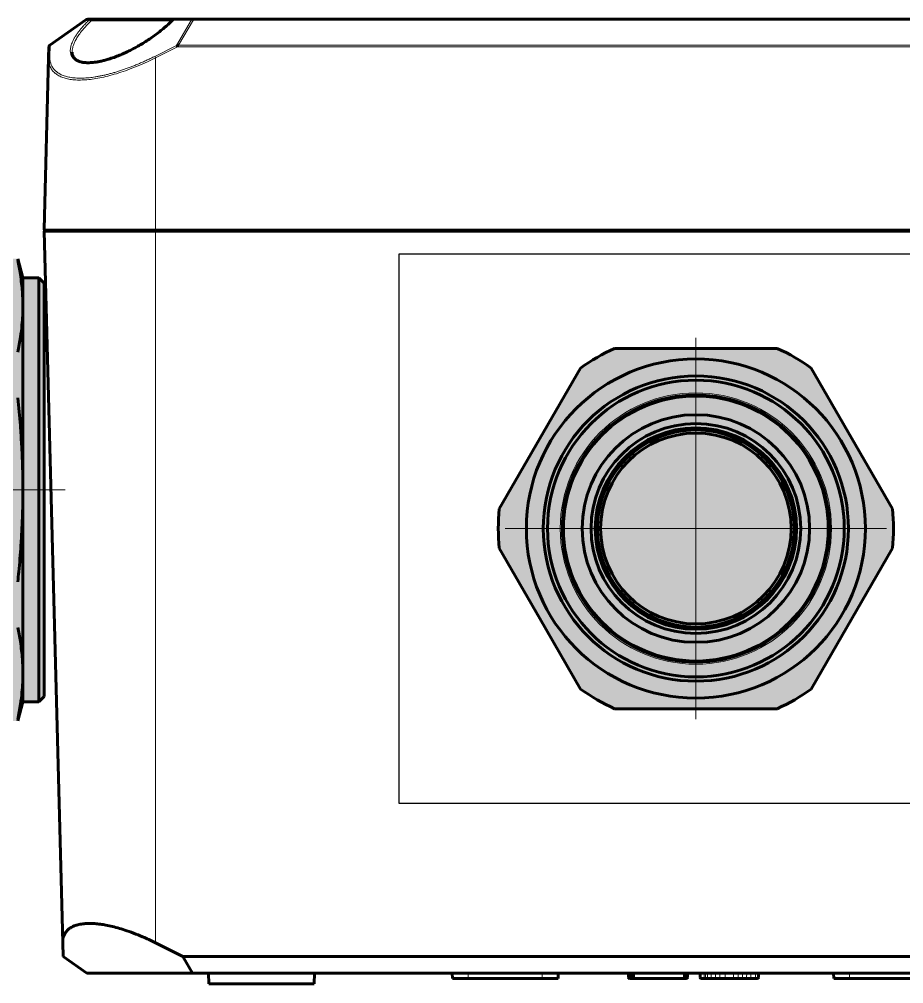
# Model space of a CAD drawing. Header units: millimetres. Extents: x -102 to 318, y -87 to 210.
# Drawn here: x 28.53 to 49.4, y 135.51 to 158.26 of the extents above; entities that cross this region are included whole.
import ezdxf

# ---------------------------------------------------------------- set-up
doc = ezdxf.new("R2010")
doc.units = ezdxf.units.MM
for name, pattern in [('K5LT_AXLED', [26.227272, 21.727272, -1.5, 1.5, -1.5]), ('K5LT_BASIC', [0]), ('K5LT_THIN', [0])]:
    doc.linetypes.add(name, pattern=pattern)
doc.layers.add('Системный слой', color=7, linetype='Continuous')

# ---------------------------------------------------------------- blocks, each defined once
blk = doc.blocks.new('U399')
at = {"color": 30, "linetype": 'K5LT_AXLED', "lineweight": 18, "true_color": 0xff8000}
for q in [(839.497, -915.906), (821.497, -933.906), (857.497, -933.906), (839.497, -951.906)]:
    blk.add_line((839.497, -933.906), q, dxfattribs=at)
blk = doc.blocks.new('VZ-B25_exe')
at = {"true_color": 0xffffff}
blk.add_hatch(color=7, dxfattribs=at).paths.add_polyline_path([(18.557, -1.858), (18.557, 1.858), (10.888, 15.142), (7.67, 17), (-7.67, 17), (-10.888, 15.142), (-18.557, 1.858), (-18.557, -1.858), (-10.888, -15.142), (-7.67, -17), (7.67, -17), (10.888, -15.142)])
at = {"color": 150, "linetype": 'K5LT_BASIC', "lineweight": 60, "true_color": 0x0080ff}
for p, q in [((-7.67, 17), (7.67, 17)), ((-18.557, 1.858), (-10.888, 15.142)), ((10.888, 15.142), (18.557, 1.858)), ((-14.722, -8.5), (-18.557, -1.858)), ((18.557, -1.858), (10.888, -15.142)), ((-10.888, -15.142), (-14.722, -8.5)), ((7.67, -17), (-7.67, -17))]:
    blk.add_line(p, q, dxfattribs=at)
for radius in [16, 14.4, 14, 12.6, 12.5, 10.737, 9.9, 9.5, 9.3, 9]:
    blk.add_circle((0, 0), radius, dxfattribs=at)
at = {"color": 7, "linetype": 'K5LT_THIN', "lineweight": 18}
blk.add_circle((0, 0), 12.8, dxfattribs=at)
at = {"color": 150, "linetype": 'K5LT_BASIC', "lineweight": 60, "true_color": 0x0080ff}
for start, end in [(114.28261, 125.71739), (54.28261, 65.71739), (174.28261, 185.71739), (354.28261, 5.71739), (234.28261, 245.71739), (294.28261, 305.71739)]:
    blk.add_arc((0, 0), 18.65, start, end, dxfattribs=at)
blk.add_blockref('U399', (-839.497, 933.906))
blk = doc.blocks.new('VA.121209_downside')
blk.add_lwpolyline([(0, 0), (0, 51.885), (56, 51.885), (56, 0), (0, 0)])
at = {"layer": 'Системный слой', "color": 150, "linetype": 'K5LT_BASIC', "lineweight": 60, "true_color": 0x0080ff}
for p, q in [((-32.974, 71.568), (-29.586, 73.94)), ((-29.395, 74), (-29.374, 74)), ((-29.122, 74), (-29.374, 74)), ((-19.901, 74), (-29.122, 74)), ((-19.477, 74), (-21.23, 74)), ((-19.427, 74), (-19.477, 74)), ((-19.427, 74), (-19.477, 74)), ((-19.477, 74), (-19.427, 74)), ((75.427, 74), (-19.427, 74)), ((-33.095, 70.356), (-33.068, 71.392)), ((-33.095, 70.356), (-33.518, 54.205)), ((-33.524, 54), (-31.765, -13.145)), ((-23, 54), (-33.524, 54)), ((79, 54), (-23, 54)), ((-31.732, -14.437), (-31.765, -13.145)), ((-23, -13.145), (-20.424, -14.437)), ((-31.732, -14.437), (-29.5, -16)), ((-20.424, -14.437), (-19.5, -16)), ((-20.424, -14.437), (76.424, -14.437)), ((-19.5, -16), (-29.5, -16)), ((75.5, -16), (-19.5, -16)), ((-18, -16), (-17.974, -17)), ((-8, -16), (-8.026, -17)), ((5, -16), (5.013, -16.5)), ((15, -16), (14.987, -16.5)), ((21.638, -16), (21.648, -16.403)), ((21.716, -16), (21.727, -16.403)), ((22.075, -16), (22.075, -16.403)), ((22.11, -16), (22.11, -16.403)), ((27.094, -16), (27.087, -16.403)), ((27.205, -16), (27.194, -16.403)), ((28.396, -16), (28.406, -16.403)), ((33.908, -16), (33.898, -16.403)), ((41, -16), (41.013, -16.5)), ((-8.026, -17), (-17.974, -17)), ((6.5, -16.5), (5.013, -16.5)), ((13.5, -16.5), (6.5, -16.5)), ((14.987, -16.5), (13.5, -16.5)), ((21.776, -16.5), (21.748, -16.5)), ((21.841, -16.5), (21.776, -16.5)), ((21.841, -16.5), (21.827, -16.5)), ((21.898, -16.5), (21.841, -16.5)), ((21.965, -16.5), (21.898, -16.5)), ((22.079, -16.5), (21.965, -16.5)), ((22.112, -16.5), (22.079, -16.5)), ((26.819, -16.5), (22.112, -16.5)), ((26.868, -16.5), (26.819, -16.5)), ((26.919, -16.5), (26.868, -16.5)), ((26.969, -16.5), (26.919, -16.5)), ((27.02, -16.5), (26.969, -16.5)), ((27.077, -16.5), (27.02, -16.5)), ((27.094, -16.5), (27.077, -16.5)), ((28.597, -16.5), (28.506, -16.5)), ((28.855, -16.5), (28.597, -16.5)), ((28.99, -16.5), (28.855, -16.5)), ((29.156, -16.5), (28.99, -16.5)), ((29.505, -16.5), (29.156, -16.5)), ((29.884, -16.5), (29.505, -16.5)), ((30.29, -16.5), (29.884, -16.5)), ((30.758, -16.5), (30.29, -16.5)), ((31.546, -16.5), (30.758, -16.5)), ((31.974, -16.5), (31.546, -16.5)), ((32.37, -16.5), (31.974, -16.5)), ((32.743, -16.5), (32.37, -16.5)), ((33.111, -16.5), (32.743, -16.5)), ((33.537, -16.5), (33.111, -16.5)), ((33.75, -16.5), (33.537, -16.5)), ((33.785, -16.5), (33.75, -16.5)), ((33.798, -16.5), (33.785, -16.5)), ((42.5, -16.5), (41.013, -16.5)), ((49.5, -16.5), (42.5, -16.5))]:
    blk.add_line(p, q, dxfattribs=at)
at = {"layer": 'Системный слой', "color": 7, "linetype": 'K5LT_THIN', "lineweight": 18}
for p, q in [((-32.958, 71.525), (-29.509, 73.94)), ((-29.262, 73.94), (-29.509, 73.94)), ((-21.464, 73.86), (-29.07, 73.86)), ((-19.612, 73.94), (-21.359, 73.94)), ((-21.04, 71.525), (-19.612, 73.94)), ((-20.831, 71.568), (-19.427, 73.94)), ((-19.427, 74), (-19.427, 73.94)), ((75.427, 73.94), (-19.427, 73.94)), ((-32.984, 70.504), (-32.958, 71.525)), ((-21.04, 71.525), (-23.076, 70.504)), ((-20.936, 71.392), (-23, 70.356)), ((76.936, 71.392), (-20.936, 71.392)), ((76.831, 71.568), (-20.831, 71.568)), ((-30.878, 70.887), (-30.878, 70.887)), ((-23, 70.356), (-23, 54.205)), ((-23, 54.205), (-33.518, 54.205)), ((-23, 54.205), (-23, 54)), ((79, 54.205), (-23, 54.205)), ((-23, 54), (-23, -13.145)), ((6.5, -16), (6.5, -16.5)), ((13.5, -16), (13.5, -16.5)), ((21.667, -16), (21.678, -16.403)), ((21.74, -16), (21.75, -16.403)), ((21.819, -16), (21.826, -16.403)), ((21.923, -16), (21.927, -16.403)), ((26.819, -16), (26.819, -16.403)), ((26.888, -16), (26.887, -16.403)), ((26.959, -16), (26.955, -16.403)), ((27.025, -16), (27.019, -16.403)), ((27.178, -16), (27.168, -16.403)), ((28.492, -16), (28.502, -16.403)), ((28.768, -16), (28.776, -16.403)), ((28.911, -16), (28.918, -16.403)), ((29.085, -16), (29.092, -16.403)), ((29.45, -16), (29.455, -16.403)), ((29.848, -16), (29.851, -16.403)), ((30.273, -16), (30.274, -16.403)), ((30.758, -16), (30.758, -16.403)), ((31.546, -16), (31.546, -16.403)), ((31.992, -16), (31.99, -16.403)), ((32.407, -16), (32.403, -16.403)), ((32.797, -16), (32.792, -16.403)), ((33.18, -16), (33.173, -16.403)), ((33.628, -16), (33.62, -16.403)), ((33.857, -16), (33.847, -16.403)), ((33.895, -16), (33.885, -16.403)), ((42.5, -16), (42.5, -16.5)), ((21.678, -16.403), (21.648, -16.403)), ((21.727, -16.403), (21.678, -16.403)), ((21.75, -16.403), (21.727, -16.403)), ((21.826, -16.403), (21.75, -16.403)), ((21.927, -16.403), (21.826, -16.403)), ((22.075, -16.403), (21.927, -16.403)), ((22.11, -16.403), (22.075, -16.403)), ((26.819, -16.403), (22.11, -16.403)), ((26.887, -16.403), (26.819, -16.403)), ((26.819, -16.403), (26.819, -16.5)), ((26.955, -16.403), (26.887, -16.403)), ((27.019, -16.403), (26.955, -16.403)), ((27.087, -16.403), (27.019, -16.403)), ((27.168, -16.403), (27.087, -16.403)), ((27.194, -16.403), (27.168, -16.403)), ((28.502, -16.403), (28.406, -16.403)), ((28.776, -16.403), (28.502, -16.403)), ((28.918, -16.403), (28.776, -16.403)), ((29.092, -16.403), (28.918, -16.403)), ((29.455, -16.403), (29.092, -16.403)), ((29.851, -16.403), (29.455, -16.403)), ((30.274, -16.403), (29.851, -16.403)), ((30.758, -16.403), (30.274, -16.403)), ((30.758, -16.403), (30.758, -16.5)), ((31.546, -16.403), (30.758, -16.403)), ((31.546, -16.403), (31.546, -16.5)), ((31.99, -16.403), (31.546, -16.403)), ((32.403, -16.403), (31.99, -16.403)), ((32.792, -16.403), (32.403, -16.403)), ((33.173, -16.403), (32.792, -16.403)), ((33.62, -16.403), (33.173, -16.403)), ((33.847, -16.403), (33.62, -16.403)), ((33.885, -16.403), (33.847, -16.403)), ((33.898, -16.403), (33.885, -16.403))]:
    blk.add_line(p, q, dxfattribs=at)
at = {"layer": 'Системный слой', "color": 150, "linetype": 'K5LT_BASIC', "lineweight": 60, "true_color": 0x0080ff}
for centre, radius, start, end in [((-29.395, 73.667), 0.333, 90, 125), ((-32.846, 71.386), 0.222, 140.35365, 178.5), ((-32.846, 71.386), 0.222, 125, 140.35365), ((-33.318, 54.2), 0.2, 178.5, 270), ((21.748, -16.4), 0.1, 181.5, 270), ((27.094, -16.4), 0.1, 270, 358.5), ((28.506, -16.4), 0.1, 181.5, 270), ((33.798, -16.4), 0.1, 270, 358.5)]:
    blk.add_arc(centre, radius, start, end, dxfattribs=at)
at = {"layer": 'Системный слой', "color": 7, "linetype": 'K5LT_THIN', "lineweight": 18}
for centre, major_axis, ratio, start_param, end_param in [((-29.374, 73.667), (0, 0.333), 0.707107, 0, 0.610865), ((-19.477, 73.667), (0, 0.333), 0.707107, 0, 0.610865), ((-23, 70.351), (-0.084, 0.167), 0.01174, 4.735789, 5.865542), ((21.776, -16.4), (0, -0.1), 0.98332, 4.738569, 6.283185), ((21.841, -16.4), (0, -0.1), 0.911329, 4.738569, 6.283185), ((21.898, -16.4), (0, -0.1), 0.721418, 4.738569, 6.283185), ((21.965, -16.4), (0, -0.1), 0.38148, 4.738569, 6.283185), ((26.868, -16.4), (0, 0.1), 0.186965, 3.141593, 4.686209), ((26.919, -16.4), (0, 0.1), 0.360165, 3.141593, 4.686209), ((26.969, -16.4), (0, 0.1), 0.506547, 3.141593, 4.686209), ((27.077, -16.4), (0, 0.1), 0.916645, 3.141593, 4.686209), ((28.597, -16.4), (0, -0.1), 0.946098, 4.738569, 6.283185), ((28.855, -16.4), (0, -0.1), 0.787932, 4.738569, 6.283185), ((28.99, -16.4), (0, -0.1), 0.71708, 4.738569, 6.283185), ((29.156, -16.4), (0, -0.1), 0.64521, 4.738569, 6.283185), ((29.505, -16.4), (0, -0.1), 0.496568, 4.738569, 6.283185), ((29.884, -16.4), (0, -0.1), 0.328445, 4.738569, 6.283185), ((30.29, -16.4), (0, -0.1), 0.157769, 4.738569, 6.283185), ((31.974, -16.4), (0, 0.1), 0.1656, 3.141593, 4.686209), ((32.37, -16.4), (0, 0.1), 0.333744, 3.141593, 4.686209), ((32.743, -16.4), (0, 0.1), 0.489603, 3.141593, 4.686209), ((33.111, -16.4), (0, 0.1), 0.621922, 3.141593, 4.686209), ((33.537, -16.4), (0, 0.1), 0.825717, 3.141593, 4.686209), ((33.75, -16.4), (0, 0.1), 0.97013, 3.141593, 4.686209), ((33.785, -16.4), (0, 0.1), 0.992912, 3.141593, 4.686209)]:
    blk.add_ellipse(centre, major_axis=major_axis, ratio=ratio, start_param=start_param, end_param=end_param, dxfattribs=at)
for points, knots in [([(-29.262, 73.94), (-29.313, 73.891), (-29.365, 73.842), (-29.485, 73.723), (-29.554, 73.652), (-29.695, 73.504), (-29.767, 73.427), (-29.906, 73.272), (-29.973, 73.194), (-30.101, 73.04), (-30.162, 72.963), (-30.28, 72.81), (-30.336, 72.734), (-30.442, 72.583), (-30.493, 72.508), (-30.587, 72.358), (-30.632, 72.284), (-30.714, 72.137), (-30.753, 72.065), (-30.822, 71.921), (-30.854, 71.85), (-30.91, 71.709), (-30.935, 71.64), (-30.978, 71.504), (-30.996, 71.436), (-31.024, 71.305), (-31.034, 71.24), (-31.046, 71.113), (-31.049, 71.052), (-31.045, 70.931), (-31.04, 70.872), (-31.02, 70.759), (-31.005, 70.704), (-30.968, 70.598), (-30.945, 70.547), (-30.889, 70.449), (-30.857, 70.403), (-30.782, 70.315), (-30.741, 70.274), (-30.647, 70.196), (-30.596, 70.16), (-30.484, 70.095), (-30.422, 70.064), (-30.291, 70.011), (-30.22, 69.988), (-30.072, 69.948), (-29.994, 69.931), (-29.898, 69.916), (-29.884, 69.914), (-29.81, 69.904), (-29.748, 69.897), (-29.62, 69.887), (-29.554, 69.884), (-29.389, 69.881), (-29.289, 69.882), (-29.081, 69.893), (-28.973, 69.902), (-28.798, 69.922), (-28.731, 69.931), (-28.559, 69.956), (-28.452, 69.975), (-28.226, 70.019), (-28.106, 70.046), (-27.864, 70.105), (-27.741, 70.137), (-27.509, 70.204), (-27.399, 70.238), (-27.164, 70.314), (-27.038, 70.357), (-26.805, 70.441), (-26.697, 70.482), (-26.463, 70.574), (-26.337, 70.625), (-26.086, 70.733), (-25.96, 70.789), (-25.711, 70.903), (-25.587, 70.963), (-25.341, 71.084), (-25.219, 71.147), (-24.977, 71.274), (-24.857, 71.339), (-24.62, 71.472), (-24.502, 71.539), (-24.27, 71.677), (-24.156, 71.746), (-23.93, 71.887), (-23.818, 71.959), (-23.598, 72.103), (-23.49, 72.176), (-23.278, 72.323), (-23.173, 72.398), (-22.967, 72.547), (-22.866, 72.623), (-22.669, 72.775), (-22.572, 72.851), (-22.382, 73.004), (-22.289, 73.081), (-22.107, 73.235), (-22.018, 73.313), (-21.845, 73.468), (-21.761, 73.546), (-21.597, 73.701), (-21.517, 73.779), (-21.413, 73.884), (-21.386, 73.912), (-21.359, 73.94)], [1.777065, 1.777065, 1.777065, 1.777065, 2.44649, 2.44649, 3.406261, 3.406261, 4.469274, 4.469274, 5.532842, 5.532842, 6.597057, 6.597057, 7.661965, 7.661965, 8.727658, 8.727658, 9.794222, 9.794222, 10.861761, 10.861761, 11.930377, 11.930377, 13.000187, 13.000187, 14.071313, 14.071313, 15.143908, 15.143908, 16.218083, 16.218083, 17.293982, 17.293982, 18.371731, 18.371731, 19.451422, 19.451422, 20.533136, 20.533136, 21.616881, 21.616881, 22.702612, 22.702612, 23.790182, 23.790182, 24.879407, 24.879407, 25.945799, 25.945799, 26.124978, 26.124978, 26.891329, 26.891329, 27.658611, 27.658611, 28.750438, 28.750438, 29.841805, 29.841805, 30.492565, 30.492565, 31.496829, 31.496829, 32.585359, 32.585359, 33.672016, 33.672016, 34.626562, 34.626562, 35.709652, 35.709652, 36.632548, 36.632548, 37.711892, 37.711892, 38.789304, 38.789304, 39.864888, 39.864888, 40.938776, 40.938776, 42.011084, 42.011084, 43.08198, 43.08198, 44.151575, 44.151575, 45.219991, 45.219991, 46.287347, 46.287347, 47.353751, 47.353751, 48.419299, 48.419299, 49.484075, 49.484075, 50.548145, 50.548145, 51.611634, 51.611634, 52.674513, 52.674513, 53.736931, 53.736931, 54.115804, 54.115804, 54.115804, 54.115804]), ([(-29.07, 73.86), (-29.282, 73.659), (-29.647, 73.283), (-30.067, 72.774), (-30.367, 72.345), (-30.579, 71.978), (-30.729, 71.648), (-30.824, 71.358), (-30.872, 71.106), (-30.88, 70.956), (-30.878, 70.887)], [0, 0, 0, 0, 2.087885, 3.869295, 5.306981, 6.649466, 7.880042, 9.035955, 10.066085, 11, 11, 11, 11]), ([(-29.586, 73.94), (-29.585, 73.941), (-29.582, 73.942), (-29.574, 73.943), (-29.563, 73.943), (-29.55, 73.943), (-29.533, 73.942), (-29.519, 73.941), (-29.509, 73.94)], [0, 0, 0, 0, 1.609281, 3.109673, 4.443596, 5.63034, 6.778792, 9, 9, 9, 9]), ([(-19.612, 73.94), (-19.604, 73.941), (-19.587, 73.942), (-19.558, 73.943), (-19.528, 73.943), (-19.5, 73.943), (-19.474, 73.942), (-19.45, 73.941), (-19.435, 73.94), (-19.427, 73.94)], [0, 0, 0, 0, 1.788089, 3.455191, 4.937329, 6.255932, 7.531989, 8.787155, 10, 10, 10, 10]), ([(-33.095, 70.356), (-33.1, 70.174), (-33.071, 69.844), (-32.923, 69.43), (-32.7, 69.099), (-32.416, 68.834), (-32.066, 68.62), (-31.657, 68.457), (-31.191, 68.343), (-30.673, 68.278), (-30.102, 68.261), (-29.48, 68.292), (-28.806, 68.372), (-28.08, 68.503), (-27.302, 68.688), (-26.481, 68.926), (-25.589, 69.229), (-24.681, 69.584), (-23.801, 69.968), (-23.255, 70.229), (-23, 70.356)], [0, 0, 0, 0, 1.559858, 2.943206, 4.119435, 5.283784, 6.397002, 7.483158, 8.548085, 9.599525, 10.645123, 11.698365, 12.765535, 13.860059, 14.982024, 16.15217, 17.337109, 18.701943, 19.916622, 21, 21, 21, 21]), ([(-33.095, 70.356), (-33.095, 70.373), (-33.089, 70.405), (-33.065, 70.447), (-33.031, 70.481), (-33.002, 70.498), (-32.984, 70.504)], [0, 0, 0, 0, 1.891668, 3.594315, 5.10794, 7, 7, 7, 7]), ([(-32.984, 70.504), (-32.984, 70.455), (-32.985, 70.405), (-32.98, 70.298), (-32.975, 70.241), (-32.962, 70.13), (-32.952, 70.075), (-32.93, 69.968), (-32.916, 69.915), (-32.884, 69.812), (-32.866, 69.761), (-32.825, 69.662), (-32.802, 69.614), (-32.752, 69.52), (-32.725, 69.473), (-32.665, 69.384), (-32.632, 69.34), (-32.563, 69.256), (-32.526, 69.215), (-32.447, 69.136), (-32.405, 69.098), (-32.316, 69.025), (-32.269, 68.99), (-32.171, 68.922), (-32.119, 68.89), (-32.011, 68.829), (-31.955, 68.799), (-31.837, 68.744), (-31.776, 68.719), (-31.648, 68.67), (-31.582, 68.648), (-31.449, 68.607), (-31.381, 68.589), (-31.239, 68.555), (-31.164, 68.539), (-31.01, 68.511), (-30.93, 68.499), (-30.802, 68.482), (-30.754, 68.477), (-30.621, 68.464), (-30.535, 68.458), (-30.359, 68.448), (-30.269, 68.446), (-30.125, 68.444), (-30.072, 68.444), (-29.925, 68.446), (-29.829, 68.449), (-29.633, 68.459), (-29.534, 68.466), (-29.332, 68.483), (-29.229, 68.493), (-29.08, 68.511), (-29.034, 68.517), (-28.897, 68.534), (-28.805, 68.548), (-28.603, 68.579), (-28.494, 68.598), (-28.274, 68.639), (-28.163, 68.661), (-27.938, 68.708), (-27.825, 68.734), (-27.597, 68.788), (-27.482, 68.816), (-27.25, 68.877), (-27.133, 68.909), (-26.899, 68.975), (-26.781, 69.01), (-26.545, 69.083), (-26.426, 69.12), (-26.188, 69.198), (-26.068, 69.239), (-25.828, 69.323), (-25.708, 69.366), (-25.468, 69.455), (-25.347, 69.5), (-25.107, 69.594), (-24.986, 69.642), (-24.745, 69.74), (-24.625, 69.791), (-24.384, 69.893), (-24.264, 69.946), (-24.024, 70.053), (-23.904, 70.107), (-23.665, 70.218), (-23.546, 70.274), (-23.31, 70.388), (-23.193, 70.447), (-23.076, 70.504)], [0.701792, 0.701792, 0.701792, 0.701792, 1.622058, 1.622058, 2.703489, 2.703489, 3.784997, 3.784997, 4.86644, 4.86644, 5.947935, 5.947935, 7.029441, 7.029441, 8.110956, 8.110956, 9.192476, 9.192476, 10.274002, 10.274002, 11.355533, 11.355533, 12.437081, 12.437081, 13.518594, 13.518594, 14.60012, 14.60012, 15.681656, 15.681656, 16.763212, 16.763212, 17.793085, 17.793085, 18.874625, 18.874625, 19.956112, 19.956112, 20.578286, 20.578286, 21.659841, 21.659841, 22.741318, 22.741318, 23.351325, 23.351325, 24.432879, 24.432879, 25.514376, 25.514376, 26.595943, 26.595943, 27.065781, 27.065781, 28.005146, 28.005146, 29.086668, 29.086668, 30.168186, 30.168186, 31.249717, 31.249717, 32.331252, 32.331252, 33.412799, 33.412799, 34.49432, 34.49432, 35.575847, 35.575847, 36.657378, 36.657378, 37.738903, 37.738903, 38.820419, 38.820419, 39.901927, 39.901927, 40.983423, 40.983423, 42.064905, 42.064905, 43.146392, 43.146392, 44.22784, 44.22784, 45.29821, 45.29821, 45.29821, 45.29821])]:
    blk.add_open_spline(points, degree=3, knots=knots, dxfattribs=at)
at = {"layer": 'Системный слой', "color": 150, "linetype": 'K5LT_BASIC', "lineweight": 60, "true_color": 0x0080ff}
for points, knots in [([(-21.35, 73.978), (-21.353, 73.975), (-21.355, 73.972), (-21.365, 73.963), (-21.371, 73.956), (-21.391, 73.936), (-21.403, 73.923), (-21.441, 73.884), (-21.466, 73.858), (-21.544, 73.78), (-21.596, 73.728), (-21.757, 73.573), (-21.868, 73.47), (-22.111, 73.253), (-22.243, 73.139), (-22.539, 72.894), (-22.704, 72.763), (-23.022, 72.523), (-23.173, 72.413), (-23.488, 72.192), (-23.651, 72.081), (-23.988, 71.863), (-24.161, 71.755), (-24.481, 71.564), (-24.627, 71.48), (-24.978, 71.284), (-25.185, 71.174), (-25.554, 70.99), (-25.713, 70.913), (-26.011, 70.777), (-26.148, 70.717), (-26.455, 70.588), (-26.625, 70.52), (-26.966, 70.393), (-27.137, 70.334), (-27.427, 70.241), (-27.546, 70.205), (-27.782, 70.139), (-27.897, 70.109), (-28.125, 70.055), (-28.237, 70.031), (-28.45, 69.99), (-28.552, 69.972), (-28.73, 69.946), (-28.808, 69.937), (-28.969, 69.92), (-29.052, 69.913), (-29.219, 69.904), (-29.302, 69.902), (-29.454, 69.903), (-29.524, 69.905), (-29.648, 69.913), (-29.703, 69.918), (-29.823, 69.933), (-29.886, 69.943), (-29.992, 69.965), (-30.037, 69.975), (-30.126, 70), (-30.17, 70.014), (-30.251, 70.043), (-30.287, 70.058), (-30.355, 70.089), (-30.386, 70.105), (-30.446, 70.138), (-30.474, 70.156), (-30.528, 70.193), (-30.554, 70.213), (-30.6, 70.252), (-30.621, 70.271), (-30.659, 70.31), (-30.676, 70.329), (-30.708, 70.368), (-30.723, 70.389), (-30.751, 70.431), (-30.764, 70.453), (-30.787, 70.496), (-30.797, 70.518), (-30.817, 70.563), (-30.825, 70.587), (-30.841, 70.634), (-30.847, 70.658), (-30.859, 70.708), (-30.863, 70.734), (-30.871, 70.786), (-30.874, 70.813), (-30.877, 70.856), (-30.878, 70.871), (-30.878, 70.887)], [0.106678, 0.106678, 0.106678, 0.106678, 1.066785, 1.066785, 3.390387, 3.390387, 7.740881, 7.740881, 16.441868, 16.441868, 33.843843, 33.843843, 68.541113, 68.541113, 106.863986, 106.863986, 151.522239, 151.522239, 189.801461, 189.801461, 229.324753, 229.324753, 269.210832, 269.210832, 301.795248, 301.795248, 346.702652, 346.702652, 380.627129, 380.627129, 409.464351, 409.464351, 444.979298, 444.979298, 480.956194, 480.956194, 506.515877, 506.515877, 531.762995, 531.762995, 556.793459, 556.793459, 580.467867, 580.467867, 599.170113, 599.170113, 620.185437, 620.185437, 642.440965, 642.440965, 662.176727, 662.176727, 679.054878, 679.054878, 699.770488, 699.770488, 715.706985, 715.706985, 733.062777, 733.062777, 748.694748, 748.694748, 763.609316, 763.609316, 778.584885, 778.584885, 794.006367, 794.006367, 807.96842, 807.96842, 821.120674, 821.120674, 834.347259, 834.347259, 847.851456, 847.851456, 860.764952, 860.764952, 873.982569, 873.982569, 886.959989, 886.959989, 900.237036, 900.237036, 913.585278, 913.585278, 921, 921, 921, 921]), ([(-29.152, 73.984), (-29.141, 73.977), (-29.124, 73.962), (-29.103, 73.935), (-29.084, 73.903), (-29.074, 73.877), (-29.07, 73.86)], [0, 0, 0, 0, 2.065883, 3.368238, 4.745176, 7, 7, 7, 7]), ([(-20.936, 71.392), (-20.937, 71.419), (-20.94, 71.468), (-20.94, 71.511), (-20.94, 71.527)], [0, 0, 0, 0, 2.831161, 5, 5, 5, 5]), ([(-23, -13.145), (-23.343, -12.974), (-23.963, -12.681), (-24.876, -12.299), (-25.667, -12.009), (-26.403, -11.776), (-27.066, -11.599), (-27.67, -11.47), (-28.229, -11.38), (-28.765, -11.324), (-29.28, -11.307), (-29.787, -11.333), (-30.218, -11.401), (-30.639, -11.521), (-30.989, -11.683), (-31.251, -11.877), (-31.508, -12.146), (-31.698, -12.495), (-31.765, -12.883), (-31.767, -13.092), (-31.765, -13.145)], [0, 0, 0, 0, 1.679131, 2.990067, 4.357012, 5.460351, 6.553405, 7.631529, 8.540437, 9.521815, 10.620613, 11.608937, 12.815369, 13.7414, 15.082081, 16.212667, 16.924675, 18.928915, 20.47892, 21, 21, 21, 21]), ([(21.727, -16.403), (21.727, -16.415), (21.732, -16.436), (21.747, -16.461), (21.764, -16.479), (21.791, -16.495), (21.813, -16.5), (21.827, -16.5)], [0, 0, 0, 0, 1.948484, 3.247571, 4.546588, 5.8454, 8, 8, 8, 8]), ([(22.075, -16.403), (22.075, -16.415), (22.075, -16.438), (22.076, -16.466), (22.077, -16.485), (22.078, -16.497), (22.079, -16.5), (22.079, -16.5)], [0, 0, 0, 0, 1.916553, 3.598937, 5.047152, 6.518785, 8, 8, 8, 8]), ([(22.11, -16.403), (22.11, -16.414), (22.11, -16.432), (22.11, -16.454), (22.111, -16.469), (22.111, -16.481), (22.111, -16.49), (22.111, -16.498), (22.111, -16.5), (22.112, -16.5)], [0, 0, 0, 0, 2.287893, 3.464269, 4.70591, 5.882359, 7.058802, 8.235234, 10, 10, 10, 10]), ([(27.087, -16.403), (27.087, -16.412), (27.085, -16.429), (27.078, -16.452), (27.069, -16.471), (27.056, -16.486), (27.039, -16.497), (27.027, -16.5), (27.02, -16.5)], [0, 0, 0, 0, 1.698939, 2.912975, 4.370033, 5.826981, 7.150647, 9, 9, 9, 9])]:
    blk.add_open_spline(points, degree=3, knots=knots, dxfattribs=at)
for points in [[(-29.152, 73.984), (-29.19, 73.974), (-29.227, 73.959), (-29.262, 73.94)], [(-29.152, 73.984), (-29.142, 73.995), (-29.132, 74), (-29.122, 74)], [(-21.343, 73.984), (-21.351, 73.974), (-21.356, 73.959), (-21.359, 73.94)], [(-21.343, 73.984), (-21.346, 73.982), (-21.348, 73.98), (-21.35, 73.978)], [(-21.343, 73.984), (-21.307, 73.995), (-21.268, 74), (-21.23, 74)], [(-32.958, 71.525), (-32.98, 71.53), (-33, 71.53), (-33.017, 71.527)], [(-21.04, 71.525), (-21.009, 71.53), (-20.975, 71.53), (-20.94, 71.527)], [(-20.94, 71.527), (-20.904, 71.543), (-20.867, 71.556), (-20.831, 71.568)]]:
    blk.add_open_spline(points, degree=3, dxfattribs=at)
blk.add_blockref('VZ-B25_exe', (28, 25.95))
blk = doc.blocks.new('VZ-B32_withoutcap')
at = {"true_color": 0xffffff}
blk.add_hatch(color=7, dxfattribs=at).paths.add_polyline_path([(20, -20), (20, -8), (21.8, -7.518), (21.8, -2.482), (20, -2), (20, -0.5), (19.5, 0), (-19.5, 0), (-20, -0.5), (-20, -2), (-21.8, -2.482), (-21.8, -7.518), (-20, -8), (-20, -20), (-18.5, -20), (-18.5, -27.925), (-17.599, -28.825), (-20, -28.825), (-21.8, -29.307), (-21.8, -32.343), (-20, -32.825), (20, -32.825), (21.8, -32.343), (21.8, -29.307), (20, -28.825), (17.6, -28.825), (18.5, -27.925), (18.5, -20)])
at = {"color": 30, "linetype": 'K5LT_AXLED', "lineweight": 18, "true_color": 0xff8000}
blk.add_line((0.001, -85.825), (0.001, 2), dxfattribs=at)
at = {"color": 150, "linetype": 'K5LT_BASIC', "lineweight": 60, "true_color": 0x0080ff}
for p, q in [((-20, -0.5), (-19.5, 0)), ((-19.5, 0), (19.5, 0)), ((20, -0.5), (19.5, 0)), ((-20, -0.5), (-20, -2)), ((-20, -0.5), (20, -0.5)), ((20, -0.5), (20, -2)), ((-21.8, -2.482), (-20, -2)), ((-17.321, -2), (-20, -2)), ((0, -2), (-17.321, -2)), ((17.321, -2), (0, -2)), ((20, -2), (17.321, -2)), ((21.8, -2.482), (20, -2))]:
    blk.add_line(p, q, dxfattribs=at)
for points, knots in [([(-21.658, -2.482), (-21.226, -2.39), (-20.5, -2.255), (-19.515, -2.122), (-18.701, -2.045), (-17.981, -2.007), (-17.519, -2), (-17.321, -2)], [0, 0, 0, 0, 2.40543, 4.023924, 5.43573, 6.897013, 8, 8, 8, 8]), ([(-17.321, -2), (-17.02, -2), (-16.423, -2.014), (-15.462, -2.083), (-14.316, -2.224), (-13.468, -2.379), (-12.983, -2.482)], [0, 0, 0, 0, 1.452167, 2.881664, 4.647628, 7, 7, 7, 7]), ([(-8.674, -2.482), (-7.811, -2.39), (-6.358, -2.255), (-4.388, -2.122), (-2.76, -2.045), (-1.321, -2.007), (-0.397, -2), (0, -2)], [0, 0, 0, 0, 2.40543, 4.023924, 5.43573, 6.897013, 8, 8, 8, 8]), ([(0, -2), (0.602, -2), (1.796, -2.014), (3.543, -2.077), (5.516, -2.191), (7.214, -2.332), (8.356, -2.448), (8.674, -2.482)], [0, 0, 0, 0, 1.65962, 3.293331, 4.829431, 7.118353, 8, 8, 8, 8]), ([(12.983, -2.482), (13.415, -2.39), (14.141, -2.255), (15.126, -2.122), (15.94, -2.045), (16.66, -2.007), (17.122, -2), (17.321, -2)], [0, 0, 0, 0, 2.40543, 4.023924, 5.43573, 6.897013, 8, 8, 8, 8]), ([(17.321, -2), (17.621, -2), (18.218, -2.014), (19.179, -2.083), (20.325, -2.224), (21.173, -2.379), (21.658, -2.482)], [0, 0, 0, 0, 1.452167, 2.881664, 4.647628, 7, 7, 7, 7])]:
    blk.add_open_spline(points, degree=3, knots=knots, dxfattribs=at)

msp = doc.modelspace()

# ---------------------------------------------------------------- block references
at = {"xscale": 0.25, "yscale": 0.25, "zscale": 0.25}
msp.add_blockref('VA.121209_downside', (37.496, 139.763), dxfattribs=at)
at = {"xscale": 0.25, "yscale": 0.25, "zscale": 0.25, "rotation": -90.00000000000001}
msp.add_blockref('VZ-B32_withoutcap', (29.115, 147.163), dxfattribs=at)

doc.saveas('drawing.dxf')
